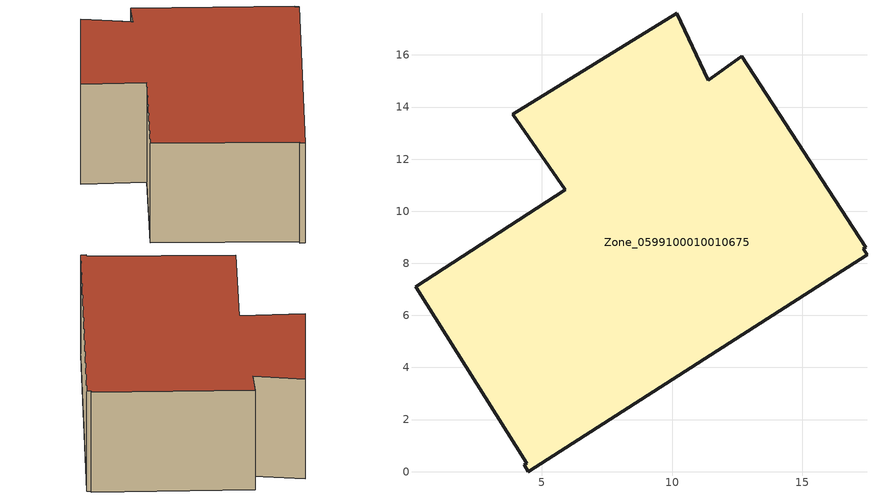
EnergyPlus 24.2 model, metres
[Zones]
Zone_0599100010010675
 floor ground (C_G): 12.67,15.96 17.43,8.61 17.34,8.55 17.48,8.33 4.48,0 4.32,0.26 4.42,0.33 0.15,7.1 5.9,10.82 3.89,13.73 10.19,17.6 11.39,15.03 z0
 wall outside (C_F): 4.48,0 17.48,8.33 17.34,8.55 17.43,8.61 12.67,15.96 11.39,15.03 10.19,17.6 3.89,13.73 5.9,10.82 0.15,7.1 4.42,0.33 4.32,0.26 4.48,0 z0:6.06
 roof outside (C_R): 17.43,8.61 12.67,15.96 11.39,15.03 10.19,17.6 3.89,13.73 5.9,10.82 0.15,7.1 4.42,0.33 4.32,0.26 4.48,0 17.48,8.33 17.34,8.55 z6.06
[BUILDING]
Pand.0599100010010675: North Axis=0; Terrain=City; Loads Convergence Tolerance Value=0.04; Temperature Convergence Tolerance Value=0.4; Solar Distribution=FullExterior; Maximum Number of Warmup Days=25; Minimum Number of Warmup Days=1
[Site:Location]
Rotterdam.The.Hague.AP_ZH_NLD Design_Conditions: Latitude=51.96; Longitude=4.45; Time Zone=1; Elevation=-4.5
[SITE:GROUNDTEMPERATURE:BUILDINGSURFACE]
18, 18, 18, 18, 18, 18, 18, 18, 18, 18, 18, 18
[MATERIAL] Thermal Absorptance=0.9; Solar Absorptance=0.7; Visible Absorptance=0.7
Name | Roughness | Thickness | Conductivity | Density | Specific Heat
G.D.1965 | MediumSmooth | 0.15 | 1 | 540 | 1210
F.D.1965 | Rough | 0.3 | 0.857143 | 1920 | 840
R.D.1965 | MediumRough | 0.2 | 0.08 | 1500 | 1000
[CONSTRUCTION]
C_G: G.D.1965
C_F: F.D.1965
C_R: R.D.1965
[ZONE]
Zone_0599100010010675: Type=1; Multiplier=1; Ceiling Height=Autocalculate; Volume=Autocalculate; Floor Area=autocalculate; Part of Total Floor Area=Yes
[ZONEINFILTRATION:DESIGNFLOWRATE]
Infil_Zone_0599100010010675: Zone or ZoneList or Space or SpaceList=Zone_0599100010010675; Schedule=AlwaysOn; Design Flow Rate Calculation Method=Flow/Area; Flow Rate per Floor Area=0.0042; Constant Term Coefficient=1; Temperature Term Coefficient=0; Velocity Term Coefficient=0; Velocity Squared Term Coefficient=0
[HVACTEMPLATE:ZONE:IDEALLOADSAIRSYSTEM]
Zone_0599100010010675: Maximum Heating Supply Air Temperature=50; Minimum Cooling Supply Air Temperature=13; Maximum Heating Supply Air Humidity Ratio=0.0156; Minimum Cooling Supply Air Humidity Ratio=0.0077; Heating Limit=NoLimit; Cooling Limit=NoLimit; Dehumidification Control Type=ConstantSensibleHeatRatio; Cooling Sensible Heat Ratio=0.7; Dehumidification Setpoint=60; Humidification Control Type=None; Humidification Setpoint=30; Outdoor Air Method=None; Outdoor Air Flow Rate per Person=0.00944; Outdoor Air Flow Rate per Zone Floor Area=0; Outdoor Air Flow Rate per Zone=0; Demand Controlled Ventilation Type=None; Outdoor Air Economizer Type=NoEconomizer; Heat Recovery Type=None; Sensible Heat Recovery Effectiveness=0.7; Latent Heat Recovery Effectiveness=0.65
[ZONECONTROL:THERMOSTAT]
ThermostatControl_Zone_0599100010010675: Zone or ZoneList=Zone_0599100010010675; Control Type Schedule=DualSetpointControlType; Control 1=Thermostat_Zone_0599100010010675; Temperature Difference Between Cutout And Setpoint=0
[THERMOSTATSETPOINT:DUALSETPOINT]
Thermostat_Zone_0599100010010675: Heating Setpoint Temperature Schedule=HeatingSetpoint_Zone_0599100010010675; Cooling Setpoint Temperature Schedule=CoolingSetpoint_Zone_0599100010010675
[SCHEDULE:COMPACT]
HeatingSetpoint_Zone_0599100010010675: Through: 12/31, For: AllDays, Until: 24:00, 21
CoolingSetpoint_Zone_0599100010010675: Through: 12/31, For: AllDays, Until: 24:00, 24
DualSetpointControlType: Through: 12/31, For: AllDays, Until: 24:00, 4
AlwaysOn: Through: 12/31, For: AllDays, Until: 24:00, 1
